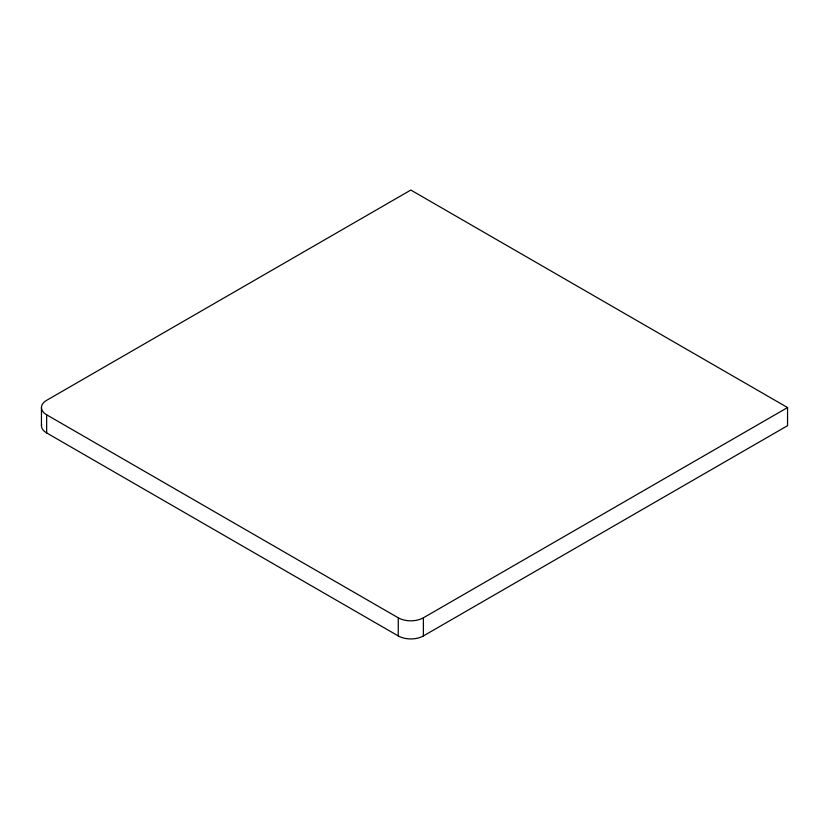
<?xml version="1.0" encoding="UTF-8"?>
<svg xmlns="http://www.w3.org/2000/svg" width="829" height="829" viewBox="0 0 829 829"><rect width="100%" height="100%" fill="white"/><g stroke="black" fill="none" stroke-linecap="round" stroke-linejoin="round"><path stroke-width="1.24" d="M787.55 407.557L410.821 190.059L46.652 400.314A17.761 10.249 0 0 0 46.652 414.811L398.262 617.812A17.761 10.249 0 0 0 423.381 617.812L787.55 407.557L787.55 425.681L423.381 635.936A17.761 10.249 0 0 1 398.262 635.936L46.652 432.935A17.761 10.249 0 0 1 41.605 424.344M423.381 617.812L423.381 635.936M398.262 617.812L398.262 635.936M46.652 414.811L46.652 432.935M41.45 407.557L41.45 425.681"/></g></svg>
